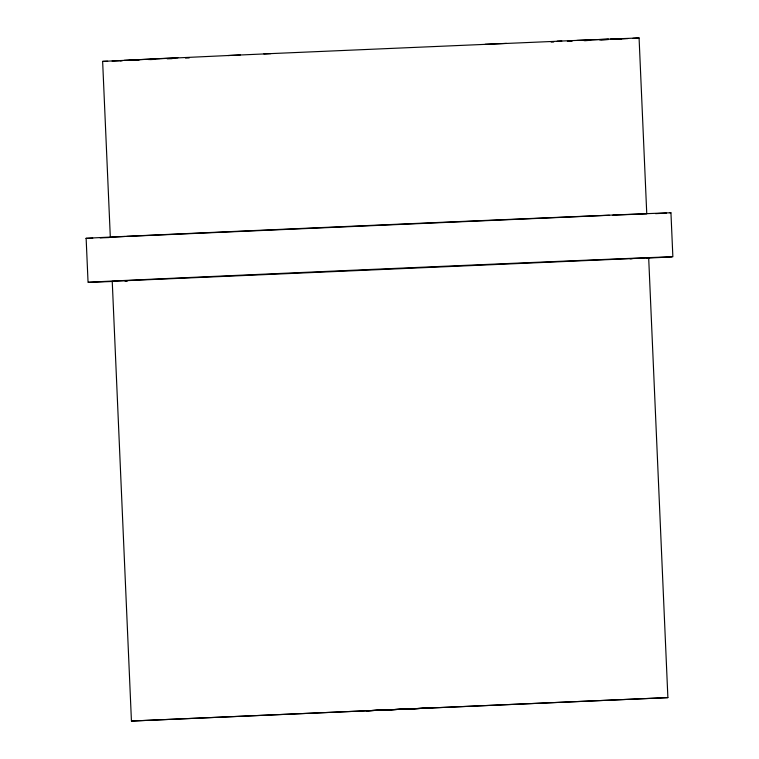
<?xml version="1.0" encoding="UTF-8"?>
<svg xmlns="http://www.w3.org/2000/svg" width="759" height="759" viewBox="0 0 759 759"><rect width="100%" height="100%" fill="white"/><g stroke="black" fill="none" stroke-linecap="round" stroke-linejoin="round"><path stroke-width="1.14" d="M110.321 237.301L102.636 61.384L240.271 54.961M121.004 60.54L120.226 60.616L121.867 60.587M612.874 215.12L646.763 213.858L639.078 37.95L632.864 38.329M647.854 257.918L648.679 257.842L667.882 697.616L131.44 721.05L112.237 281.276L648.679 257.842M131.44 721.05L667.882 697.616M111.146 237.216L124.723 236.514M124.182 60.359L160.026 58.633M615.312 39.089L621.498 38.718L610.492 39.079M608.595 39.43L599.591 39.857M627.845 38.586L617.209 39.098M126.829 236.41L609.392 215.262M630.065 258.828L632.171 258.724M567.39 41.356L571.793 41.157M584.715 40.616L590.606 40.341L583.927 40.597M600.872 39.866L608.528 39.506M160.538 58.557L177.872 57.769M227.966 55.549L270.887 53.633M551.195 42.096L553.681 42.03M568.472 41.356L571.935 41.204M263.876 53.908L561.812 41.052M557.191 41.195L639.078 37.95M485.134 44.288L506.452 43.377M167.217 58.813L172.132 58.661M185.519 58.054L189.181 57.95M150.453 59.563L155.035 59.373M590.919 39.847L608.339 39.164M576.812 40.426L589.828 39.895M138.85 60.037L130.69 60.359M155.443 59.297L148.622 59.572M122.531 60.692L112.133 61.09M138.812 59.961L129.096 60.34M125.15 280.849L127.474 280.754M107.626 61.251L102.636 61.384M670.947 212.805L672.863 256.779M86.137 238.354L88.053 282.329M666.326 213.108A292.727 0.512 -2.5 0 1 655.577 213.649M109.097 237.539A292.727 0.512 -2.5 0 1 100.216 237.89M92.75 238.165A292.727 0.512 -2.5 0 1 359.073 225.916A292.727 0.512 -2.5 0 1 670.036 212.89M112.275 281.466A292.727 0.512 -2.5 0 1 382.508 268.952A292.727 0.512 -2.5 0 1 646.981 258.126M127.17 280.868A292.727 0.512 -2.5 0 1 124.998 280.963M367.204 710.737L366.682 710.775L432.639 707.891L367.204 710.737"/></g></svg>
